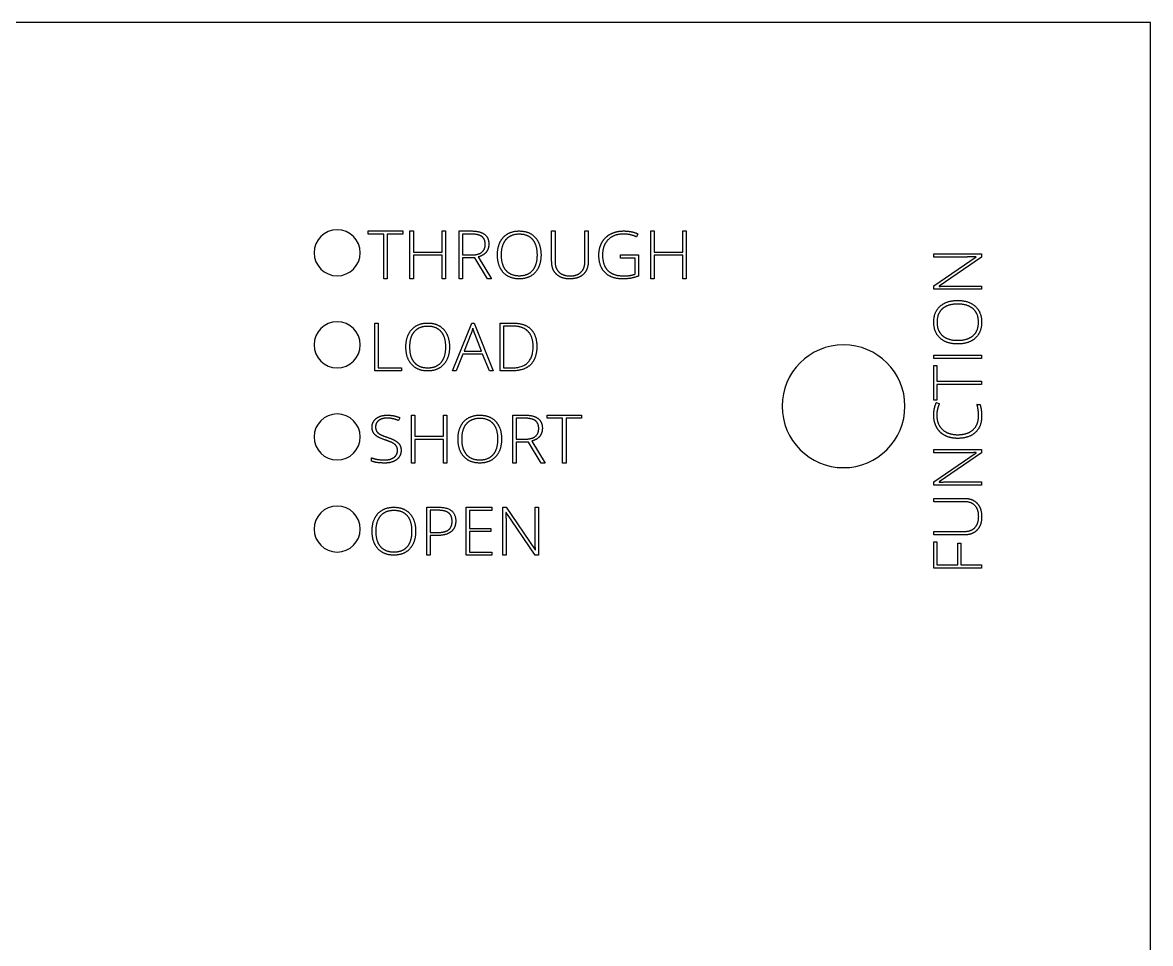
# Model space of a CAD drawing. Header units: millimetres. Extents: x -73.5 to 0, y -57.5 to 2.5.
# Drawn here: x -36.75 to 0, y -27.5 to 2.5 of the extents above; entities that cross this region are included whole.
import ezdxf

# ---------------------------------------------------------------- set-up
doc = ezdxf.new("R2010")
doc.units = ezdxf.units.MM
for name, color, linetype in [('Shape2DView', 7, 'CONTINUOUS'), ('Shape2DView008', 7, 'CONTINUOUS'), ('Shape2DView009', 7, 'CONTINUOUS'), ('Shape2DView010', 7, 'CONTINUOUS'), ('Shape2DView011', 7, 'CONTINUOUS'), ('Shape2DView014', 7, 'CONTINUOUS')]:
    doc.layers.add(name, color=color, linetype=linetype)

msp = doc.modelspace()

# ---------------------------------------------------------------- linework, layer by layer
at = {"layer": 'Shape2DView'}
for p, q in [((0, 2.5), (-73.5, 2.5)), ((0, -57.5), (0, 2.5))]:
    msp.add_line(p, q, dxfattribs=at)
for centre, major_axis in [((-26.5, -5), (0, 0.75)), ((-26.5, -8), (0, 0.75)), ((-10, -10), (0, 2)), ((-26.5, -11), (0, 0.75)), ((-26.5, -14), (0, 0.75))]:
    msp.add_ellipse(centre, major_axis=major_axis, ratio=1, start_param=0, end_param=6.28318, dxfattribs=at)
at = {"layer": 'Shape2DView008'}
for p, q in [((-23.5796, -13.2896), (-23.1959, -13.2896)), ((-23.5796, -14.85), (-23.5796, -13.2896)), ((-23.4699, -13.3885), (-23.4699, -14.1157)), ((-23.2103, -13.3885), (-23.4699, -13.3885)), ((-22.2981, -13.2896), (-21.4548, -13.2896)), ((-22.2981, -14.85), (-22.2981, -13.2896)), ((-22.1884, -13.3907), (-22.1884, -13.978)), ((-21.4548, -13.3907), (-22.1884, -13.3907)), ((-21.4548, -13.2896), (-21.4548, -13.3907)), ((-21.0984, -13.2896), (-20.9887, -13.2896)), ((-21.0984, -14.85), (-21.0984, -13.2896)), ((-20.9973, -13.4646), (-21.0059, -13.4646)), ((-20.0529, -14.85), (-20.9973, -13.4646)), ((-20.9887, -13.2896), (-20.0457, -14.6729)), ((-20.0486, -13.2896), (-19.9425, -13.2896)), ((-20.0486, -14.3079), (-20.0486, -13.2896)), ((-19.9425, -13.2896), (-19.9425, -14.85)), ((-20.993, -13.8382), (-20.993, -14.85)), ((-23.4699, -14.1157), (-23.2548, -14.1157)), ((-23.4699, -14.2103), (-23.4699, -14.85)), ((-23.2275, -14.2103), (-23.4699, -14.2103)), ((-22.1884, -13.978), (-21.4957, -13.978)), ((-22.1884, -14.0791), (-22.1884, -14.7489)), ((-21.4957, -14.0791), (-22.1884, -14.0791)), ((-21.4957, -13.978), (-21.4957, -14.0791)), ((-20.0457, -14.6729), (-20.0393, -14.6729)), ((-23.4699, -14.85), (-23.5796, -14.85)), ((-21.4548, -14.85), (-22.2981, -14.85)), ((-22.1884, -14.7489), (-21.4548, -14.7489)), ((-21.4548, -14.7489), (-21.4548, -14.85)), ((-20.993, -14.85), (-21.0984, -14.85)), ((-19.9425, -14.85), (-20.0529, -14.85))]:
    msp.add_line(p, q, dxfattribs=at)
for points in [[(-25.3602, -14.0669), (-25.3602, -13.7055), (-25.1701, -13.4975)], [(-25.0877, -13.5721), (-25.2411, -13.7471), (-25.2411, -14.0698)], [(-25.1701, -13.4975), (-24.9794, -13.2896), (-24.6495, -13.2896)], [(-24.6495, -13.3964), (-24.9335, -13.3964), (-25.0877, -13.5721)], [(-24.6495, -13.2896), (-24.3175, -13.2896), (-24.1296, -13.499)], [(-24.2128, -13.57), (-24.3641, -13.3964), (-24.6495, -13.3964)], [(-24.0608, -14.0698), (-24.0608, -13.7435), (-24.2128, -13.57)], [(-24.1296, -13.499), (-23.9417, -13.7077), (-23.9417, -14.0691)], [(-22.8661, -13.476), (-22.9772, -13.3885), (-23.2103, -13.3885)], [(-23.1959, -13.2896), (-22.6359, -13.2896), (-22.6359, -13.7406)], [(-22.7542, -13.7449), (-22.7542, -13.5635), (-22.8661, -13.476)], [(-21.0059, -13.4646), (-20.993, -13.712), (-20.993, -13.8382)], [(-22.8725, -14.0282), (-22.7542, -13.9407), (-22.7542, -13.7449)], [(-22.6359, -13.7406), (-22.6359, -13.968), (-22.7908, -14.0892)], [(-25.1716, -14.6399), (-25.3602, -14.4298), (-25.3602, -14.0669)], [(-25.2411, -14.0698), (-25.2411, -14.3932), (-25.0891, -14.5703)], [(-24.2128, -14.5718), (-24.0608, -14.3961), (-24.0608, -14.0698)], [(-23.9417, -14.0691), (-23.9417, -14.4298), (-24.1311, -14.6399)], [(-23.2548, -14.1157), (-22.9901, -14.1157), (-22.8725, -14.0282)], [(-22.7908, -14.0892), (-22.945, -14.2103), (-23.2275, -14.2103)], [(-20.0393, -14.6729), (-20.0486, -14.4807), (-20.0486, -14.3079)], [(-24.6517, -14.85), (-24.9823, -14.85), (-25.1716, -14.6399)], [(-25.0891, -14.5703), (-24.9364, -14.7467), (-24.6517, -14.7467)], [(-24.6517, -14.7467), (-24.3641, -14.7467), (-24.2128, -14.5718)], [(-24.1311, -14.6399), (-24.3196, -14.85), (-24.6517, -14.85)]]:
    msp.add_open_spline(points, degree=2, dxfattribs=at)
at = {"layer": 'Shape2DView009'}
for p, q in [((-24.0809, -10.2896), (-23.9711, -10.2896)), ((-24.0809, -11.85), (-24.0809, -10.2896)), ((-23.9711, -10.2896), (-23.9711, -10.978)), ((-23.0368, -10.2896), (-22.9263, -10.2896)), ((-23.0368, -10.978), (-23.0368, -10.2896)), ((-22.9263, -10.2896), (-22.9263, -11.85)), ((-20.7757, -10.2896), (-20.3949, -10.2896)), ((-20.7757, -11.85), (-20.7757, -10.2896)), ((-19.6606, -10.2896), (-18.5348, -10.2896)), ((-19.6606, -10.3928), (-19.6606, -10.2896)), ((-18.5348, -10.2896), (-18.5348, -10.3928)), ((-24.4573, -10.3735), (-24.4968, -10.4681)), ((-20.666, -10.3885), (-20.666, -11.0698)), ((-20.4, -10.3885), (-20.666, -10.3885)), ((-19.1529, -10.3928), (-19.6606, -10.3928)), ((-19.1529, -11.85), (-19.1529, -10.3928)), ((-19.0425, -10.3928), (-19.0425, -11.85)), ((-18.5348, -10.3928), (-19.0425, -10.3928)), ((-23.9711, -10.978), (-23.0368, -10.978)), ((-23.9711, -11.0791), (-23.9711, -11.85)), ((-23.0368, -11.0791), (-23.9711, -11.0791)), ((-23.0368, -11.85), (-23.0368, -11.0791)), ((-20.666, -11.0698), (-20.3591, -11.0698)), ((-20.666, -11.1644), (-20.666, -11.85)), ((-20.2673, -11.1644), (-20.666, -11.1644)), ((-19.8528, -11.85), (-20.2673, -11.1644)), ((-20.1576, -11.1336), (-19.7216, -11.85)), ((-25.381, -11.7862), (-25.381, -11.6765)), ((-23.9711, -11.85), (-24.0809, -11.85)), ((-22.9263, -11.85), (-23.0368, -11.85)), ((-20.666, -11.85), (-20.7757, -11.85)), ((-19.7216, -11.85), (-19.8528, -11.85)), ((-19.0425, -11.85), (-19.1529, -11.85))]:
    msp.add_line(p, q, dxfattribs=at)
for points in [[(-25.2253, -10.3971), (-25.0877, -10.2896), (-24.8711, -10.2896)], [(-24.8711, -10.2896), (-24.651, -10.2896), (-24.4573, -10.3735)], [(-22.3706, -10.4975), (-22.1798, -10.2896), (-21.8499, -10.2896)], [(-21.8499, -10.2896), (-21.5179, -10.2896), (-21.33, -10.499)], [(-20.3949, -10.2896), (-20.0981, -10.2896), (-19.9561, -10.3964)], [(-25.3623, -10.6747), (-25.3623, -10.5047), (-25.2253, -10.3971)], [(-25.145, -10.4638), (-25.2476, -10.5406), (-25.2476, -10.6725)], [(-24.8689, -10.3864), (-25.0425, -10.3864), (-25.145, -10.4638)], [(-24.4968, -10.4681), (-24.6918, -10.3864), (-24.8689, -10.3864)], [(-22.5606, -11.0669), (-22.5606, -10.7055), (-22.3706, -10.4975)], [(-22.2881, -10.5721), (-22.4416, -10.7471), (-22.4416, -11.0698)], [(-21.8499, -10.3964), (-22.1339, -10.3964), (-22.2881, -10.5721)], [(-21.4132, -10.57), (-21.5645, -10.3964), (-21.8499, -10.3964)], [(-21.2612, -11.0698), (-21.2612, -10.7435), (-21.4132, -10.57)], [(-21.33, -10.499), (-21.1422, -10.7077), (-21.1422, -11.0691)], [(-20.0421, -10.4689), (-20.1518, -10.3885), (-20.4, -10.3885)], [(-19.9317, -10.7256), (-19.9317, -10.5492), (-20.0421, -10.4689)], [(-19.9561, -10.3964), (-19.8134, -10.5026), (-19.8134, -10.717)], [(-25.2712, -10.9228), (-25.3623, -10.8296), (-25.3623, -10.6747)], [(-24.9399, -11.0949), (-25.1795, -11.0153), (-25.2712, -10.9228)], [(-25.2476, -10.6725), (-25.2476, -10.7564), (-25.216, -10.8109)], [(-25.216, -10.8109), (-25.1845, -10.8647), (-25.1128, -10.9077)], [(-25.1128, -10.9077), (-25.0411, -10.9508), (-24.8668, -11.011)], [(-24.8668, -11.011), (-24.6839, -11.0719), (-24.5921, -11.13)], [(-20.3591, -11.0698), (-20.1561, -11.0698), (-20.0443, -10.983)], [(-19.8987, -10.9802), (-19.984, -11.087), (-20.1576, -11.1336)], [(-20.0443, -10.983), (-19.9317, -10.8955), (-19.9317, -10.7256)], [(-19.8134, -10.717), (-19.8134, -10.8726), (-19.8987, -10.9802)], [(-24.6918, -11.196), (-24.7764, -11.1494), (-24.9399, -11.0949)], [(-24.5699, -11.2993), (-24.6072, -11.2426), (-24.6918, -11.196)], [(-24.5921, -11.13), (-24.5004, -11.1874), (-24.458, -11.2605)], [(-24.5326, -11.442), (-24.5326, -11.3559), (-24.5699, -11.2993)], [(-24.458, -11.2605), (-24.4157, -11.3337), (-24.4157, -11.4377)], [(-22.372, -11.6399), (-22.5606, -11.4298), (-22.5606, -11.0669)], [(-22.4416, -11.0698), (-22.4416, -11.3932), (-22.2895, -11.5703)], [(-21.4132, -11.5718), (-21.2612, -11.3961), (-21.2612, -11.0698)], [(-21.1422, -11.0691), (-21.1422, -11.4298), (-21.3315, -11.6399)], [(-25.381, -11.6765), (-25.2124, -11.7489), (-24.9507, -11.7489)], [(-24.9507, -11.7489), (-24.7578, -11.7489), (-24.6452, -11.6643)], [(-24.5599, -11.7388), (-24.7033, -11.85), (-24.9414, -11.85)], [(-24.6452, -11.6643), (-24.5326, -11.5797), (-24.5326, -11.442)], [(-24.4157, -11.4377), (-24.4157, -11.6277), (-24.5599, -11.7388)], [(-21.8521, -11.85), (-22.1827, -11.85), (-22.372, -11.6399)], [(-22.2895, -11.5703), (-22.1368, -11.7467), (-21.8521, -11.7467)], [(-21.8521, -11.7467), (-21.5645, -11.7467), (-21.4132, -11.5718)], [(-21.3315, -11.6399), (-21.5201, -11.85), (-21.8521, -11.85)], [(-24.9414, -11.85), (-25.2282, -11.85), (-25.381, -11.7862)]]:
    msp.add_open_spline(points, degree=2, dxfattribs=at)
at = {"layer": 'Shape2DView010'}
for p, q in [((-25.2741, -8.85), (-25.2741, -7.28958)), ((-25.2741, -7.28958), (-25.1644, -7.28958)), ((-25.1644, -7.28958), (-25.1644, -8.74674)), ((-22.7463, -8.85), (-22.1095, -7.28958)), ((-22.1095, -7.28958), (-22.0393, -7.28958)), ((-22.0393, -7.28958), (-21.4154, -8.85)), ((-21.1916, -7.28958), (-20.7657, -7.28958)), ((-21.1916, -8.85), (-21.1916, -7.28958)), ((-22.1411, -7.6467), (-22.3627, -8.20748)), ((-21.7969, -8.20748), (-22.012, -7.64455)), ((-21.0819, -7.38639), (-21.0819, -8.75319)), ((-20.7915, -7.38639), (-21.0819, -7.38639)), ((-22.4028, -8.30644), (-22.6244, -8.85)), ((-21.7596, -8.30644), (-22.4028, -8.30644)), ((-22.3627, -8.20748), (-21.7969, -8.20748)), ((-21.5394, -8.85), (-21.7596, -8.30644)), ((-25.1644, -8.74674), (-24.4021, -8.74674)), ((-24.4021, -8.74674), (-24.4021, -8.85)), ((-21.0819, -8.75319), (-20.8209, -8.75319)), ((-24.4021, -8.85), (-25.2741, -8.85)), ((-22.6244, -8.85), (-22.7463, -8.85)), ((-21.4154, -8.85), (-21.5394, -8.85)), ((-20.8137, -8.85), (-21.1916, -8.85))]:
    msp.add_line(p, q, dxfattribs=at)
for points in [[(-24.0687, -7.49754), (-23.8779, -7.28958), (-23.548, -7.28958)], [(-23.548, -7.28958), (-23.216, -7.28958), (-23.0281, -7.49898)], [(-20.7657, -7.28958), (-20.3878, -7.28958), (-20.1913, -7.48535)], [(-24.2587, -8.06692), (-24.2587, -7.7055), (-24.0687, -7.49754)], [(-23.9862, -7.57212), (-24.1397, -7.7471), (-24.1397, -8.06979)], [(-23.548, -7.39643), (-23.832, -7.39643), (-23.9862, -7.57212)], [(-23.1113, -7.56997), (-23.2626, -7.39643), (-23.548, -7.39643)], [(-22.9593, -8.06979), (-22.9593, -7.74351), (-23.1113, -7.56997)], [(-23.0281, -7.49898), (-22.8403, -7.70766), (-22.8403, -8.06907)], [(-22.0773, -7.46097), (-22.1067, -7.56352), (-22.1411, -7.6467)], [(-22.012, -7.64455), (-22.0393, -7.57858), (-22.0773, -7.46097)], [(-20.2859, -7.55563), (-20.458, -7.38639), (-20.7915, -7.38639)], [(-20.1138, -8.05904), (-20.1138, -7.72415), (-20.2859, -7.55563)], [(-20.1913, -7.48535), (-19.9941, -7.68041), (-19.9941, -8.05473)], [(-24.0701, -8.63989), (-24.2587, -8.42978), (-24.2587, -8.06692)], [(-24.1397, -8.06979), (-24.1397, -8.39321), (-23.9876, -8.57033)], [(-23.1113, -8.57176), (-22.9593, -8.39607), (-22.9593, -8.06979)], [(-22.8403, -8.06907), (-22.8403, -8.42978), (-23.0296, -8.63989)], [(-20.8209, -8.75319), (-20.1138, -8.75319), (-20.1138, -8.05904)], [(-19.9941, -8.05473), (-19.9941, -8.44771), (-20.2028, -8.64921)], [(-23.5502, -8.85), (-23.8808, -8.85), (-24.0701, -8.63989)], [(-23.9876, -8.57033), (-23.8349, -8.74674), (-23.5502, -8.74674)], [(-23.5502, -8.74674), (-23.2626, -8.74674), (-23.1113, -8.57176)], [(-23.0296, -8.63989), (-23.2182, -8.85), (-23.5502, -8.85)], [(-20.2028, -8.64921), (-20.4107, -8.85), (-20.8137, -8.85)]]:
    msp.add_open_spline(points, degree=2, dxfattribs=at)
at = {"layer": 'Shape2DView011'}
for p, q in [((-25.4892, -4.28958), (-24.3634, -4.28958)), ((-25.4892, -4.39285), (-25.4892, -4.28958)), ((-24.9815, -4.39285), (-25.4892, -4.39285)), ((-24.9815, -5.85), (-24.9815, -4.39285)), ((-24.8711, -4.39285), (-24.8711, -5.85)), ((-24.3634, -4.39285), (-24.8711, -4.39285)), ((-24.3634, -4.28958), (-24.3634, -4.39285)), ((-24.1267, -4.28958), (-24.017, -4.28958)), ((-24.1267, -5.85), (-24.1267, -4.28958)), ((-24.017, -4.28958), (-24.017, -4.978)), ((-23.0826, -4.28958), (-22.9722, -4.28958)), ((-23.0826, -4.978), (-23.0826, -4.28958)), ((-22.9722, -4.28958), (-22.9722, -5.85)), ((-22.5197, -4.28958), (-22.1389, -4.28958)), ((-22.5197, -5.85), (-22.5197, -4.28958)), ((-22.41, -4.38854), (-22.41, -5.06979)), ((-22.144, -4.38854), (-22.41, -4.38854)), ((-19.51, -4.28958), (-19.3989, -4.28958)), ((-19.51, -5.28134), (-19.51, -4.28958)), ((-19.3989, -4.28958), (-19.3989, -5.28421)), ((-18.4286, -4.28958), (-18.3189, -4.28958)), ((-18.4286, -5.29496), (-18.4286, -4.28958)), ((-18.3189, -4.28958), (-18.3189, -5.28564)), ((-16.6976, -4.38424), (-16.742, -4.4832)), ((-16.2788, -4.28958), (-16.1691, -4.28958)), ((-16.2788, -5.85), (-16.2788, -4.28958)), ((-16.1691, -4.28958), (-16.1691, -4.978)), ((-15.2347, -4.28958), (-15.1242, -4.28958)), ((-15.2347, -4.978), (-15.2347, -4.28958)), ((-15.1242, -4.28958), (-15.1242, -5.85)), ((-24.017, -4.978), (-23.0826, -4.978)), ((-24.017, -5.07911), (-24.017, -5.85)), ((-23.0826, -5.07911), (-24.017, -5.07911)), ((-23.0826, -5.85), (-23.0826, -5.07911)), ((-22.41, -5.06979), (-22.1031, -5.06979)), ((-21.9016, -5.13361), (-21.4656, -5.85)), ((-17.2626, -5.06979), (-16.6782, -5.06979)), ((-17.2626, -5.17305), (-17.2626, -5.06979)), ((-16.6782, -5.06979), (-16.6782, -5.75749)), ((-16.1691, -4.978), (-15.2347, -4.978)), ((-16.1691, -5.07911), (-16.1691, -5.85)), ((-15.2347, -5.07911), (-16.1691, -5.07911)), ((-15.2347, -5.85), (-15.2347, -5.07911)), ((-22.41, -5.16445), (-22.41, -5.85)), ((-22.0113, -5.16445), (-22.41, -5.16445)), ((-21.5968, -5.85), (-22.0113, -5.16445)), ((-16.7901, -5.17305), (-17.2626, -5.17305)), ((-16.7901, -5.69511), (-16.7901, -5.17305)), ((-24.8711, -5.85), (-24.9815, -5.85)), ((-24.017, -5.85), (-24.1267, -5.85)), ((-22.9722, -5.85), (-23.0826, -5.85)), ((-22.41, -5.85), (-22.5197, -5.85)), ((-21.4656, -5.85), (-21.5968, -5.85)), ((-16.1691, -5.85), (-16.2788, -5.85)), ((-15.1242, -5.85), (-15.2347, -5.85))]:
    msp.add_line(p, q, dxfattribs=at)
for points in [[(-21.7861, -4.46886), (-21.8958, -4.38854), (-22.144, -4.38854)], [(-22.1389, -4.28958), (-21.8421, -4.28958), (-21.7001, -4.39643)], [(-21.7001, -4.39643), (-21.5574, -4.50256), (-21.5574, -4.71698)], [(-21.0855, -4.49754), (-20.8948, -4.28958), (-20.5649, -4.28958)], [(-20.5649, -4.39643), (-20.8489, -4.39643), (-21.003, -4.57212)], [(-20.5649, -4.28958), (-20.2329, -4.28958), (-20.045, -4.49898)], [(-20.1282, -4.56997), (-20.2795, -4.39643), (-20.5649, -4.39643)], [(-17.8722, -4.66391), (-17.7725, -4.48464), (-17.5875, -4.38711)], [(-17.1701, -4.38854), (-17.4842, -4.38854), (-17.6685, -4.57284)], [(-17.5875, -4.38711), (-17.4025, -4.28958), (-17.163, -4.28958)], [(-16.742, -4.4832), (-16.9485, -4.38854), (-17.1701, -4.38854)], [(-17.163, -4.28958), (-16.9034, -4.28958), (-16.6976, -4.38424)], [(-21.7883, -4.98302), (-21.6757, -4.89554), (-21.6757, -4.72558)], [(-21.6757, -4.72558), (-21.6757, -4.54918), (-21.7861, -4.46886)], [(-21.5574, -4.71698), (-21.5574, -4.87259), (-21.6427, -4.98015)], [(-21.2755, -5.06692), (-21.2755, -4.7055), (-21.0855, -4.49754)], [(-21.003, -4.57212), (-21.1565, -4.7471), (-21.1565, -5.06979)], [(-19.9762, -5.06979), (-19.9762, -4.74351), (-20.1282, -4.56997)], [(-20.045, -4.49898), (-19.8571, -4.70766), (-19.8571, -5.06907)], [(-17.9711, -5.07338), (-17.9711, -4.84247), (-17.8722, -4.66391)], [(-17.6685, -4.57284), (-17.8521, -4.75714), (-17.8521, -5.06907)], [(-22.1031, -5.06979), (-21.9001, -5.06979), (-21.7883, -4.98302)], [(-21.6427, -4.98015), (-21.728, -5.087), (-21.9016, -5.13361)], [(-21.0869, -5.63989), (-21.2755, -5.42978), (-21.2755, -5.06692)], [(-21.1565, -5.06979), (-21.1565, -5.39321), (-21.0045, -5.57033)], [(-20.1282, -5.57176), (-19.9762, -5.39607), (-19.9762, -5.06979)], [(-19.8571, -5.06907), (-19.8571, -5.42978), (-20.0464, -5.63989)], [(-17.7711, -5.64778), (-17.9711, -5.44484), (-17.9711, -5.07338)], [(-17.8521, -5.06907), (-17.8521, -5.4097), (-17.6771, -5.5818)], [(-19.3544, -5.70013), (-19.51, -5.55025), (-19.51, -5.28134)], [(-19.3989, -5.28421), (-19.3989, -5.50579), (-19.2712, -5.62985)], [(-18.5549, -5.632), (-18.4286, -5.51009), (-18.4286, -5.29496)], [(-18.3189, -5.28564), (-18.3189, -5.55097), (-18.4781, -5.70084)], [(-20.567, -5.85), (-20.8976, -5.85), (-21.0869, -5.63989)], [(-21.0045, -5.57033), (-20.8517, -5.74674), (-20.567, -5.74674)], [(-20.567, -5.74674), (-20.2795, -5.74674), (-20.1282, -5.57176)], [(-20.0464, -5.63989), (-20.235, -5.85), (-20.567, -5.85)], [(-18.922, -5.85), (-19.1988, -5.85), (-19.3544, -5.70013)], [(-19.2712, -5.62985), (-19.1429, -5.75319), (-18.9091, -5.75319)], [(-18.4781, -5.70084), (-18.6373, -5.85), (-18.922, -5.85)], [(-18.9091, -5.75319), (-18.6804, -5.75319), (-18.5549, -5.632)], [(-17.1952, -5.85), (-17.571, -5.85), (-17.7711, -5.64778)], [(-17.6771, -5.5818), (-17.5022, -5.75319), (-17.163, -5.75319)], [(-16.6782, -5.75749), (-16.9084, -5.85), (-17.1952, -5.85)], [(-17.163, -5.75319), (-16.9435, -5.75319), (-16.7901, -5.69511)]]:
    msp.add_open_spline(points, degree=2, dxfattribs=at)
at = {"layer": 'Shape2DView014'}
for p, q in [((-7.06042, -5.03173), (-5.5, -5.03173)), ((-7.06042, -5.13786), (-7.06042, -5.03173)), ((-7.06042, -6.07798), (-5.67712, -5.13499)), ((-6.04213, -5.13786), (-7.06042, -5.13786)), ((-5.5, -5.14217), (-6.88544, -6.08659)), ((-5.67712, -5.13499), (-5.67712, -5.12854)), ((-5.5, -5.03173), (-5.5, -5.14217)), ((-7.06042, -6.1877), (-7.06042, -6.07798)), ((-5.5, -6.1877), (-7.06042, -6.1877)), ((-6.88544, -6.08659), (-6.88544, -6.0952)), ((-6.51183, -6.08229), (-5.5, -6.08229)), ((-5.5, -6.08229), (-5.5, -6.1877)), ((-7.06042, -8.33112), (-5.5, -8.33112)), ((-7.06042, -8.44084), (-7.06042, -8.33112)), ((-5.5, -8.44084), (-7.06042, -8.44084)), ((-5.5, -8.33112), (-5.5, -8.44084)), ((-7.06042, -8.67246), (-6.95715, -8.67246)), ((-7.06042, -9.79831), (-7.06042, -8.67246)), ((-6.95715, -8.67246), (-6.95715, -9.18017)), ((-6.95715, -9.18017), (-5.5, -9.18017)), ((-5.5, -9.18017), (-5.5, -9.29061)), ((-6.95715, -9.29061), (-6.95715, -9.79831)), ((-5.5, -9.29061), (-6.95715, -9.29061)), ((-6.95715, -9.79831), (-7.06042, -9.79831)), ((-6.97436, -9.87863), (-6.8754, -9.92309)), ((-5.65203, -9.93815), (-5.55522, -9.93815)), ((-7.06042, -11.4111), (-5.5, -11.4111)), ((-7.06042, -11.5172), (-7.06042, -11.4111)), ((-7.06042, -12.4573), (-5.67712, -11.5143)), ((-6.04213, -11.5172), (-7.06042, -11.5172)), ((-5.5, -11.5215), (-6.88544, -12.4659)), ((-5.67712, -11.5143), (-5.67712, -11.5079)), ((-5.5, -11.4111), (-5.5, -11.5215)), ((-7.06042, -12.567), (-7.06042, -12.4573)), ((-6.88544, -12.4659), (-6.88544, -12.4745)), ((-6.51183, -12.4616), (-5.5, -12.4616)), ((-5.5, -12.4616), (-5.5, -12.567)), ((-5.5, -12.567), (-7.06042, -12.567)), ((-7.06042, -13.0002), (-6.06436, -13.0002)), ((-7.06042, -13.1099), (-7.06042, -13.0002)), ((-6.05504, -13.1099), (-7.06042, -13.1099)), ((-7.06042, -14.0801), (-6.06579, -14.0801)), ((-7.06042, -14.1913), (-7.06042, -14.0801)), ((-6.06866, -14.1913), (-7.06042, -14.1913)), ((-7.06042, -14.42), (-6.9593, -14.42)), ((-7.06042, -15.2784), (-7.06042, -14.42)), ((-6.9593, -14.42), (-6.9593, -15.1687)), ((-6.28021, -14.4616), (-6.17766, -14.4616)), ((-6.28021, -15.1687), (-6.28021, -14.4616)), ((-6.17766, -14.4616), (-6.17766, -15.1687)), ((-5.5, -15.2784), (-7.06042, -15.2784)), ((-6.9593, -15.1687), (-6.28021, -15.1687)), ((-6.17766, -15.1687), (-5.5, -15.1687)), ((-5.5, -15.1687), (-5.5, -15.2784))]:
    msp.add_line(p, q, dxfattribs=at)
for points in [[(-5.67712, -5.12854), (-5.86931, -5.13786), (-6.04213, -5.13786)], [(-6.88544, -6.0952), (-6.63804, -6.08229), (-6.51183, -6.08229)], [(-6.85102, -6.74059), (-6.64234, -6.55271), (-6.28093, -6.55271)], [(-6.28093, -6.55271), (-5.92022, -6.55271), (-5.71011, -6.74202)], [(-7.06042, -7.26049), (-7.06042, -6.92847), (-6.85102, -6.74059)], [(-6.78003, -6.82377), (-6.95357, -6.97508), (-6.95357, -7.26049)], [(-6.28021, -6.67175), (-6.60649, -6.67175), (-6.78003, -6.82377)], [(-5.77824, -6.82377), (-5.95393, -6.67175), (-6.28021, -6.67175)], [(-5.60326, -7.26264), (-5.60326, -6.97508), (-5.77824, -6.82377)], [(-5.71011, -6.74202), (-5.5, -6.93062), (-5.5, -7.26264)], [(-6.85246, -7.7811), (-7.06042, -7.59035), (-7.06042, -7.26049)], [(-6.95357, -7.26049), (-6.95357, -7.54446), (-6.77788, -7.69864)], [(-5.77967, -7.70007), (-5.60326, -7.54733), (-5.60326, -7.26264)], [(-5.5, -7.26264), (-5.5, -7.59322), (-5.71011, -7.78254)], [(-6.77788, -7.69864), (-6.6029, -7.8521), (-6.28021, -7.8521)], [(-6.28021, -7.8521), (-5.95679, -7.8521), (-5.77967, -7.70007)], [(-6.28308, -7.97114), (-6.6445, -7.97114), (-6.85246, -7.7811)], [(-5.71011, -7.78254), (-5.92022, -7.97114), (-6.28308, -7.97114)], [(-7.06042, -10.2931), (-7.06042, -10.0615), (-6.97436, -9.87863)], [(-6.8754, -9.92309), (-6.96146, -10.0966), (-6.96146, -10.2867)], [(-6.96146, -10.2867), (-6.96146, -10.585), (-6.77931, -10.7564)], [(-5.60111, -10.3046), (-5.60111, -10.1052), (-5.65203, -9.93815)], [(-5.55522, -9.93815), (-5.5, -10.0952), (-5.5, -10.3297)], [(-6.96432, -10.6918), (-7.06042, -10.5204), (-7.06042, -10.2931)], [(-5.77967, -10.7657), (-5.60111, -10.6043), (-5.60111, -10.3046)], [(-5.5, -10.3297), (-5.5, -10.6631), (-5.70653, -10.8546)], [(-6.69183, -10.955), (-6.86823, -10.8632), (-6.96432, -10.6918)], [(-6.77931, -10.7564), (-6.59788, -10.927), (-6.28164, -10.927)], [(-6.28379, -11.0461), (-6.51542, -11.0461), (-6.69183, -10.955)], [(-5.70653, -10.8546), (-5.91305, -11.0461), (-6.28379, -11.0461)], [(-6.28164, -10.927), (-5.95823, -10.927), (-5.77967, -10.7657)], [(-5.67712, -11.5079), (-5.86931, -11.5172), (-6.04213, -11.5172)], [(-6.88544, -12.4745), (-6.63804, -12.4616), (-6.51183, -12.4616)], [(-6.06436, -13.0002), (-5.79903, -13.0002), (-5.64916, -13.1594)], [(-5.718, -13.2361), (-5.83991, -13.1099), (-6.05504, -13.1099)], [(-5.64916, -13.1594), (-5.5, -13.3186), (-5.5, -13.6033)], [(-5.72015, -13.9525), (-5.59681, -13.8241), (-5.59681, -13.5904)], [(-5.59681, -13.5904), (-5.59681, -13.3616), (-5.718, -13.2361)], [(-6.06579, -14.0801), (-5.84421, -14.0801), (-5.72015, -13.9525)], [(-5.5, -13.6033), (-5.5, -13.8801), (-5.64987, -14.0357)], [(-5.64987, -14.0357), (-5.79975, -14.1913), (-6.06866, -14.1913)]]:
    msp.add_open_spline(points, degree=2, dxfattribs=at)

doc.saveas('drawing.dxf')
